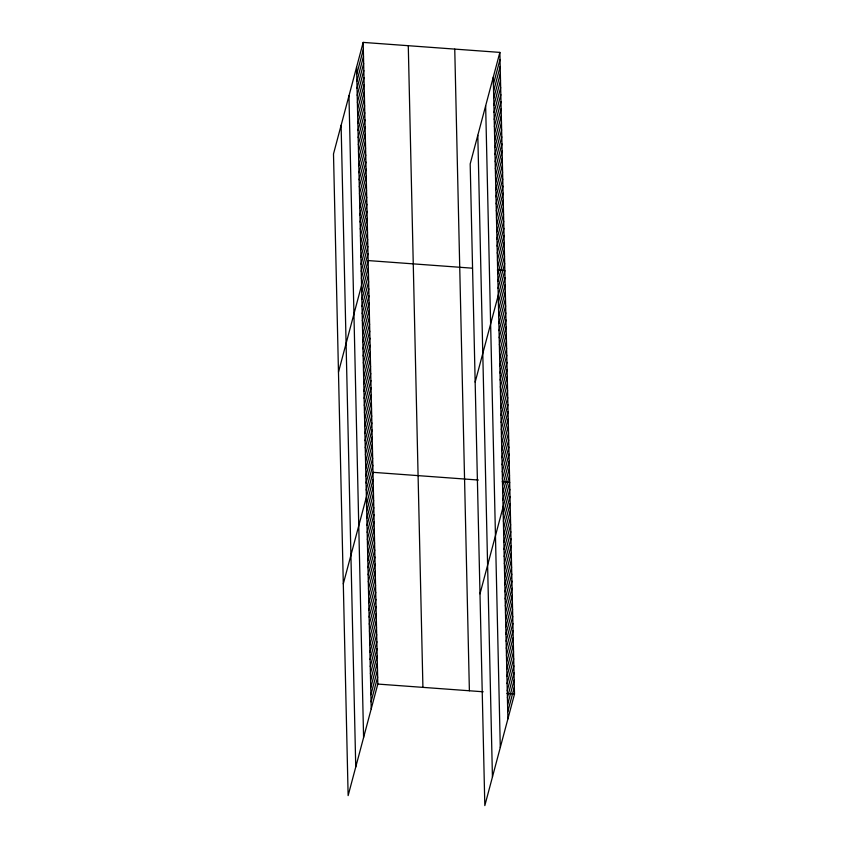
<?xml version="1.0" encoding="UTF-8"?>
<svg xmlns="http://www.w3.org/2000/svg" width="848" height="848" viewBox="0 0 848 848"><rect width="100%" height="100%" fill="white"/><g stroke="black" fill="none" stroke-linecap="round" stroke-linejoin="round"><path stroke-width="1.27" d="M363.177 42.4L333.497 153.933L348.136 795.604L377.816 684.071L363.177 42.4L499.864 52.396L514.503 694.067L484.823 805.6L470.184 163.929L499.864 52.396M356.732 74.253L363.336 49.438M356.891 81.291L363.495 56.477M357.05 88.33L363.654 63.515M357.209 95.368L363.813 70.554M357.379 102.407L363.983 77.592M357.538 109.445L364.142 84.63M357.697 116.483L364.301 91.669M357.856 123.522L364.46 98.697M358.015 130.56L364.619 105.735M358.174 137.599L364.778 112.773M358.333 144.637L364.937 119.812M358.503 151.675L365.106 126.85M358.662 158.714L365.265 133.889M358.821 165.752L365.424 140.927M358.98 172.78L365.583 147.965M359.139 179.818L365.742 155.004M359.298 186.857L365.901 162.042M359.457 193.895L366.06 169.081M359.626 200.934L366.23 176.119M359.785 207.972L366.389 183.157M359.944 215.01L366.548 190.196M360.103 222.049L366.707 197.234M360.262 229.087L366.866 204.273M360.421 236.126L367.025 211.3M360.58 243.164L367.184 218.339M360.75 250.202L367.354 225.377M360.909 257.241L367.513 232.416M361.068 264.279L367.672 239.454M361.227 271.318L367.831 246.492M361.386 278.356L367.99 253.531M338.479 372.102L368.149 260.569L472.262 268.18M361.714 292.443L368.318 267.629M361.873 299.503L368.477 274.688M362.032 306.563L368.636 281.748M362.191 313.622L368.795 288.808M362.35 320.682L368.954 295.857M362.509 327.741L369.113 302.916M362.679 334.801L369.283 309.976M362.838 341.861L369.442 317.035M362.997 348.91L369.601 324.095M363.156 355.969L369.76 331.155M363.315 363.029L369.919 338.214M363.485 370.088L370.088 345.274M363.644 377.148L370.247 352.333M363.803 384.208L370.406 359.382M363.962 391.267L370.565 366.442M364.121 398.327L370.724 373.502M364.29 405.386L370.894 380.561M364.449 412.435L371.053 387.621M364.608 419.495L371.212 394.68M364.767 426.555L371.371 401.74M364.926 433.614L371.53 408.8M365.096 440.674L371.7 415.859M365.255 447.733L371.859 422.908M365.414 454.793L372.018 429.968M365.573 461.853L372.177 437.027M365.732 468.912L372.336 444.087M365.891 475.961L372.495 451.147M366.06 483.021L372.664 458.206M366.219 490.08L372.823 465.266M343.302 583.848L372.982 472.325L478.346 480.032M366.537 504.2L373.141 479.385M366.696 511.259L373.3 486.434M366.866 518.319L373.47 493.494M367.025 525.378L373.629 500.553M367.184 532.438L373.788 507.613M367.343 539.487L373.947 514.672M367.502 546.547L374.106 521.732M367.672 553.606L374.275 528.792M493.419 84.249L500.023 59.434M367.831 560.666L374.434 535.851M493.578 91.287L500.182 66.473M367.99 567.725L374.593 542.911M493.737 98.326L500.341 73.511M368.149 574.785L374.752 549.96M493.896 105.364L500.5 80.549M368.308 581.845L374.911 557.019M494.066 112.402L500.67 87.588M368.477 588.904L375.081 564.079M494.225 119.441L500.829 94.626M368.636 595.964L375.24 571.139M494.384 126.479L500.988 101.665M368.795 603.013L375.399 578.198M494.543 133.518L501.147 108.692M368.954 610.072L375.558 585.258M494.702 140.556L501.306 115.731M369.113 617.132L375.717 592.317M494.861 147.594L501.465 122.769M369.272 624.192L375.876 599.377M495.02 154.633L501.624 129.808M369.442 631.251L376.046 606.437M495.19 161.671L501.793 136.846M369.601 638.311L376.205 613.486M495.349 168.71L501.952 143.884M369.76 645.37L376.364 620.545M495.508 175.737L502.111 150.923M369.919 652.43L376.523 627.605M495.667 182.776L502.27 157.961M370.078 659.49L376.682 634.664M495.826 189.814L502.429 165M370.247 666.539L376.851 641.724M495.985 196.853L502.588 172.038M370.406 673.598L377.01 648.784M496.144 203.891L502.747 179.076M370.565 680.658L377.169 655.843M496.313 210.929L502.917 186.115M370.724 687.717L377.328 662.903M496.472 217.968L503.076 193.153M370.883 694.777L377.487 669.962M496.631 225.006L503.235 200.192M371.053 701.837L377.657 677.011M496.79 232.045L503.394 207.23M496.949 239.083L503.553 214.258M497.108 246.121L503.712 221.296M497.267 253.16L503.871 228.335M497.437 260.198L504.041 235.373M497.596 267.237L504.2 242.411M497.755 274.275L504.359 249.45M497.914 281.313L504.518 256.488M498.073 288.341L504.677 263.527M475.166 382.098L504.836 270.565L497.32 270.014M498.401 302.439L505.005 277.625M498.56 309.499L505.164 284.684M498.719 316.558L505.323 291.744M498.878 323.618L505.482 298.803M499.037 330.678L505.641 305.852M499.196 337.737L505.811 312.912M499.366 344.797L505.97 319.972M499.525 351.856L506.129 327.031M499.684 358.905L506.288 334.091M499.843 365.965L506.447 341.15M500.002 373.025L506.606 348.21M500.172 380.084L506.775 355.27M500.331 387.144L506.934 362.329M500.49 394.203L507.093 369.378M500.649 401.263L507.252 376.438M500.808 408.323L507.411 383.497M500.977 415.372L507.581 390.557M501.136 422.431L507.74 397.617M501.295 429.491L507.899 404.676M501.454 436.55L508.058 411.736M501.613 443.61L508.217 418.795M501.783 450.67L508.387 425.855M501.942 457.729L508.546 432.904M502.101 464.789L508.705 439.964M502.26 471.848L508.864 447.023M502.419 478.897L509.023 454.083M502.578 485.957L509.192 461.142M502.747 493.017L509.351 468.202M502.906 500.076L509.51 475.262M479.989 593.844L509.669 482.321L502.154 481.77M503.224 514.195L509.828 489.37M503.383 521.255L509.987 496.43M503.553 528.315L510.157 503.489M503.712 535.374L510.316 510.549M503.871 542.423L510.475 517.609M504.03 549.483L510.634 524.668M504.189 556.542L510.793 531.728M504.359 563.602L510.962 538.787M504.518 570.662L511.121 545.847M504.677 577.721L511.28 552.896M504.836 584.781L511.439 559.956M504.995 591.84L511.598 567.015M505.164 598.9L511.768 574.075M505.323 605.949L511.927 581.134M505.482 613.009L512.086 588.194M505.641 620.068L512.245 595.254M505.8 627.128L512.404 602.313M505.959 634.187L512.574 609.373M506.129 641.247L512.733 616.422M506.288 648.307L512.892 623.481M506.447 655.366L513.051 630.541M506.606 662.426L513.21 637.601M506.765 669.475L513.369 644.66M506.934 676.534L513.538 651.72M507.093 683.594L513.697 658.779M507.252 690.654L513.856 665.839M507.411 697.713L514.015 672.899M507.57 704.773L514.174 679.948M507.74 711.832L514.344 687.007M377.816 684.071L483.18 691.777M506.987 693.516L514.503 694.067M493.26 77.21L507.899 718.892M485.65 105.83L500.288 747.501M477.806 135.309L492.434 776.98M454.751 49.099L469.389 690.77M408.28 45.697L422.919 687.368M356.573 67.215L371.212 708.896M348.963 95.835L363.591 737.506M341.108 125.313L355.747 766.995"/></g></svg>
